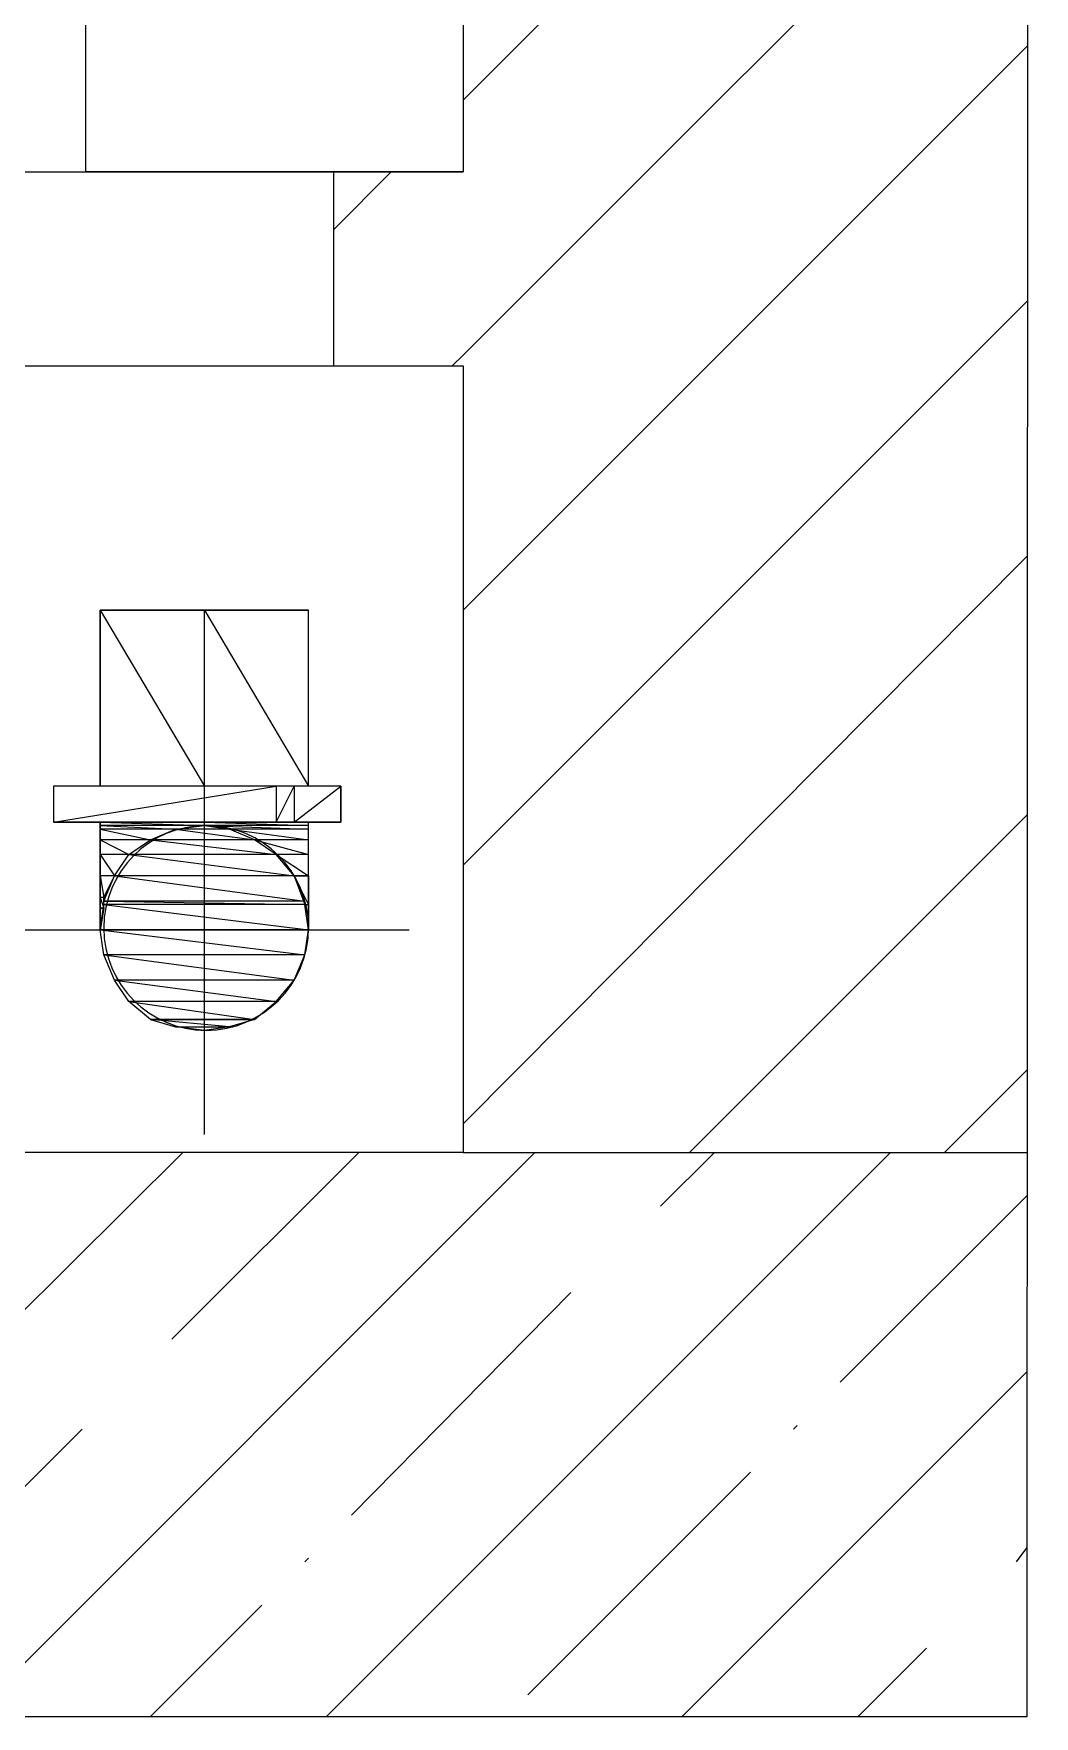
# Model space of a CAD drawing. Extents: x -3 to 1587, y 0 to 1122.
# Drawn here: x 1107.9 to 1152.5, y 177.6 to 252.6 of the extents above; entities that cross this region are included whole.
import ezdxf

# ---------------------------------------------------------------- set-up
doc = ezdxf.new("R2010")
doc.units = 0
doc.layers.add('Page_1', color=7, linetype='CONTINUOUS')

msp = doc.modelspace()

# ---------------------------------------------------------------- linework, layer by layer
at = {"layer": 'Page_1', "color": 7}
for points in [[(1127.04, 903.8367), (1127.04, 246.3967)], [(1152.16, 177.5967), (1152.48, 903.8367)], [(992.8, 246.3967), (1127.04, 246.3967)], [(1121.28, 237.7567), (1121.28, 246.3967)], [(1056.8, 237.7567), (1127.04, 237.7567)], [(1127.04, 237.7567), (1127.04, 202.7167)], [(1127.04, 202.7167), (1056.8, 202.7167)], [(1127.04, 202.7167), (1152.16, 202.7167)], [(903.84, 177.5967), (1152.16, 177.5967)]]:
    msp.add_lwpolyline(points, dxfattribs=at)
for points in [[(1110.24, 313.5967), (1127.04, 313.5967), (1127.04, 246.3967), (1110.24, 246.3967)], [(1121.6, 219.0367), (1108.8, 219.0367), (1108.8, 217.4367), (1121.6, 217.4367)]]:
    msp.add_lwpolyline(points, close=True, dxfattribs=at)
at = {"layer": 'Page_1', "color": 1}
for points in [[(1127.04, 249.5967), (1152.16, 274.7167)], [(1127.04, 238.2367), (1152.16, 263.3567)], [(1127.04, 226.8767), (1152.16, 251.9967)], [(1121.28, 243.8367), (1123.84, 246.3967)], [(1127.04, 215.5167), (1152.16, 240.6367)], [(1126.56, 237.7567), (1127.04, 238.2367)], [(1127.04, 203.9967), (1152.16, 229.2767)], [(1110.88, 226.8767), (1110.88, 219.0367)], [(1120.16, 219.0367), (1120.16, 226.8767), (1110.88, 226.8767)], [(1115.52, 203.5167), (1115.52, 221.9167)], [(1110.88, 217.4367), (1110.88, 212.6367)], [(1120.16, 212.6367), (1120.16, 217.4367)], [(1137.12, 202.7167), (1152.16, 217.7567)], [(1106.24, 212.6367), (1124.64, 212.6367)], [(1148.48, 202.7167), (1152.16, 206.3967)], [(1089.28, 177.5967), (1114.56, 202.7167)], [(1089.28, 177.5967), (1114.56, 202.7167)], [(1105.12, 177.5967), (1130.24, 202.7167)], [(1105.12, 177.5967), (1130.24, 202.7167)], [(1114.08, 194.3967), (1122.4, 202.7167)], [(1114.08, 194.3967), (1122.4, 202.7167)], [(1120.96, 177.5967), (1146.08, 202.7167)], [(1120.96, 177.5967), (1146.08, 202.7167)], [(1135.84, 200.3167), (1138.24, 202.7167)], [(1135.84, 200.3167), (1138.24, 202.7167)], [(1143.84, 192.4767), (1152.16, 200.7967)], [(1143.84, 192.4767), (1152.16, 200.7967)], [(1122.08, 186.5567), (1131.84, 196.4767)], [(1122.08, 186.5567), (1131.84, 196.4767)], [(1136.8, 177.5967), (1152.16, 192.9567)], [(1136.8, 177.5967), (1152.16, 192.9567)], [(1141.76, 190.3967), (1141.92, 190.5567)], [(1141.76, 190.3967), (1141.92, 190.5567)], [(1100.32, 180.6367), (1110.08, 190.3967)], [(1100.32, 180.6367), (1110.08, 190.3967)], [(1129.92, 178.5567), (1139.84, 188.4767)], [(1129.92, 178.5567), (1139.84, 188.4767)], [(1120, 184.4767), (1120.16, 184.6367)], [(1120, 184.4767), (1120.16, 184.6367)], [(1151.68, 184.4767), (1152.16, 185.1167)], [(1151.68, 184.4767), (1152.16, 185.1167)], [(1113.12, 177.5967), (1118.08, 182.5567)], [(1113.12, 177.5967), (1118.08, 182.5567)], [(1144.64, 177.5967), (1147.68, 180.6367)], [(1144.64, 177.5967), (1147.68, 180.6367)]]:
    msp.add_lwpolyline(points, dxfattribs=at)
for points in [[(1110.88, 226.8767), (1115.52, 226.8767), (1115.52, 226.8767)], [(1115.52, 226.8767), (1110.88, 226.8767), (1115.52, 219.0367)], [(1110.88, 226.8767), (1115.52, 219.0367), (1110.88, 219.0367)], [(1115.52, 226.8767), (1120.16, 226.8767), (1120.16, 226.8767)], [(1120.16, 226.8767), (1115.52, 226.8767), (1120.16, 219.0367)], [(1115.52, 226.8767), (1120.16, 219.0367), (1115.52, 219.0367)], [(1108.8, 219.0367), (1108.8, 217.4367), (1118.72, 219.0367)], [(1108.8, 217.4367), (1118.72, 219.0367), (1118.72, 217.4367)], [(1118.72, 219.0367), (1118.72, 217.4367), (1119.52, 219.0367)], [(1118.72, 217.4367), (1119.52, 219.0367), (1119.52, 217.4367)], [(1119.52, 219.0367), (1119.52, 217.4367), (1121.6, 219.0367)], [(1119.52, 217.4367), (1121.6, 219.0367), (1121.6, 217.4367)], [(1115.52, 217.4367), (1110.88, 217.4367), (1115.52, 217.2767)], [(1110.88, 217.4367), (1115.52, 217.2767), (1110.88, 217.2767)], [(1120.16, 217.4367), (1115.52, 217.4367), (1120.16, 217.2767)], [(1115.52, 217.4367), (1120.16, 217.2767), (1115.52, 217.2767)], [(1115.52, 217.2767), (1110.88, 217.2767), (1114.24, 217.1167)], [(1110.88, 217.2767), (1114.24, 217.1167), (1110.88, 217.1167)], [(1114.24, 217.1167), (1110.88, 217.1167), (1113.12, 216.6367)], [(1110.88, 217.1167), (1113.12, 216.6367), (1110.88, 216.6367)], [(1113.12, 216.6367), (1110.88, 216.6367), (1112.16, 215.9967)], [(1110.88, 216.6367), (1112.16, 215.9967), (1110.88, 215.9967)], [(1113.12, 216.6367), (1118.72, 215.9967), (1112.16, 215.9967)], [(1114.24, 217.1167), (1117.76, 216.6367), (1113.12, 216.6367)], [(1117.76, 216.6367), (1113.12, 216.6367), (1118.72, 215.9967)], [(1115.52, 217.2767), (1116.64, 217.1167), (1114.24, 217.1167)], [(1116.64, 217.1167), (1114.24, 217.1167), (1117.76, 216.6367)], [(1120.16, 217.2767), (1115.52, 217.2767), (1120.16, 217.1167)], [(1115.52, 217.2767), (1120.16, 217.1167), (1116.64, 217.1167)], [(1120.16, 217.1167), (1116.64, 217.1167), (1120.16, 216.6367)], [(1116.64, 217.1167), (1120.16, 216.6367), (1117.76, 216.6367)], [(1120.16, 216.6367), (1117.76, 216.6367), (1120.16, 215.9967)], [(1117.76, 216.6367), (1120.16, 215.9967), (1118.72, 215.9967)], [(1112.16, 215.9967), (1110.88, 215.9967), (1111.52, 215.0367)], [(1110.88, 215.9967), (1111.52, 215.0367), (1110.88, 215.0367)], [(1112.16, 215.9967), (1119.52, 215.0367), (1111.52, 215.0367)], [(1118.72, 215.9967), (1112.16, 215.9967), (1119.52, 215.0367)], [(1120.16, 215.9967), (1118.72, 215.9967), (1120.16, 215.0367)], [(1118.72, 215.9967), (1120.16, 215.0367), (1119.52, 215.0367)], [(1111.52, 215.0367), (1110.88, 215.0367), (1111.04, 214.0767)], [(1110.88, 215.0367), (1111.04, 214.0767), (1110.88, 214.0767)], [(1111.52, 215.0367), (1120, 213.9167), (1111.04, 213.9167)], [(1119.52, 215.0367), (1111.52, 215.0367), (1120, 213.9167)], [(1119.52, 215.0367), (1120, 213.7567), (1120.16, 213.7567)], [(1119.52, 215.0367), (1120.16, 215.0367), (1120.16, 213.7567)], [(1111.04, 214.0767), (1110.88, 214.0767), (1111.04, 213.5967)], [(1110.88, 214.0767), (1111.04, 213.5967), (1110.88, 213.5967)], [(1111.04, 213.7567), (1120.16, 212.6367), (1110.88, 212.6367)], [(1120, 213.9167), (1111.04, 213.9167), (1120, 213.7567)], [(1111.04, 213.9167), (1120, 213.7567), (1111.04, 213.7567)], [(1120, 213.7567), (1111.04, 213.7567), (1120.16, 212.6367)], [(1120, 213.7567), (1120.16, 213.7567), (1120.16, 212.6367)], [(1110.88, 212.6367), (1110.88, 212.6367), (1110.88, 213.5967), (1110.88, 212.6367), (1110.88, 213.5967), (1111.04, 213.5967)], [(1120.16, 212.6367), (1110.88, 212.6367), (1120, 211.5167)], [(1110.88, 212.6367), (1120, 211.5167), (1111.04, 211.5167)], [(1120, 211.5167), (1111.04, 211.5167), (1119.52, 210.3967)], [(1111.04, 211.5167), (1119.52, 210.3967), (1111.52, 210.3967)], [(1119.52, 210.3967), (1111.52, 210.3967), (1118.72, 209.4367)], [(1111.52, 210.3967), (1118.72, 209.4367), (1112.16, 209.4367)], [(1118.72, 209.4367), (1112.16, 209.4367), (1117.76, 208.6367)], [(1112.16, 209.4367), (1117.76, 208.6367), (1113.12, 208.6367)], [(1113.12, 208.6367), (1114.24, 208.3167), (1116.64, 208.3167)], [(1113.12, 208.6367), (1117.76, 208.6367), (1116.64, 208.3167)], [(1114.24, 208.3167), (1116.64, 208.3167), (1115.52, 208.1567)], [(1133.92, 198.3967)], [(1133.92, 198.3967)], [(1112.16, 192.4767)], [(1112.16, 192.4767)], [(1149.76, 182.5567)], [(1149.76, 182.5567)]]:
    msp.add_lwpolyline(points, close=True, dxfattribs=at)
for points in [[(1115.6, 217.2767), (1113.081568, 217.2767), (1111.04, 215.235116), (1111.04, 212.7167)], [(1120.16, 212.7167), (1120.16, 215.235116), (1118.118432, 217.2767), (1115.6, 217.2767)], [(1111.04, 212.7167), (1111.04, 210.198284), (1113.081568, 208.1567), (1115.6, 208.1567)], [(1115.6, 208.1567), (1118.118432, 208.1567), (1120.16, 210.198284), (1120.16, 212.7167)]]:
    msp.add_open_spline(points, degree=3, dxfattribs=at)

doc.saveas('drawing.dxf')
